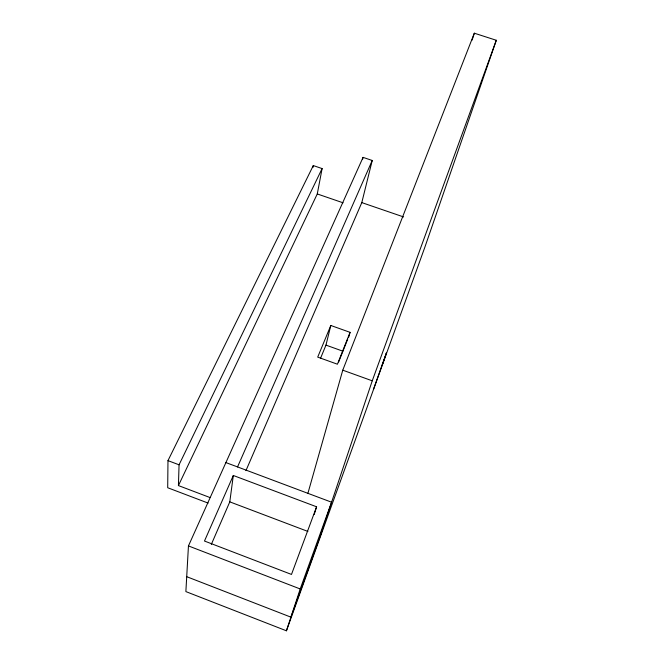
<?xml version="1.0" encoding="UTF-8"?>
<svg xmlns="http://www.w3.org/2000/svg" width="664" height="664" viewBox="0 0 664 664"><rect width="100%" height="100%" fill="white"/><g stroke="black" fill="none" stroke-linecap="round" stroke-linejoin="round"><path stroke-width="1" d="M209.89 497.502L178.425 485.575L317.276 193.946L322.106 168.573L313.284 165.568L167.975 460.633L167.702 487.741L208.114 503.088M178.425 485.575L179.064 464.808L322.106 168.573M245.937 470.643L361.797 202.611L372.23 160.472L363.067 157.376L188.452 545.924L185.87 591.591L286.425 630.8L424.869 247.174L496.298 40.272L474.32 33.2L342.765 370.18L307.905 493.335L331.585 502.208L300.211 588.96L286.425 630.8M211.326 544.397L229.794 501.859L233.313 475.482L316.595 506.79L314.221 514.492M312.918 167.569L313.284 165.568M362.594 159.393L363.067 157.376M320.521 358.344L325.966 345.114L330.813 325.476L350.061 332.34L348.708 337.212M472.112 40.106L474.32 33.2M496.298 40.272L372.247 380.812L320.803 534.404L290.923 617.155L186.717 576.684M373.4 389.602L386.406 352.908L382.057 365.623M316.595 506.79L291.488 574.435L204.479 541.035L233.313 475.482M350.061 332.34L337.428 364.212L317.707 357.107L330.813 325.476M338.657 361.98L347.728 339.08M225.901 462.592L237.538 466.925L372.23 160.472M361.797 202.611L403.612 216.945M317.276 193.946L343.056 202.802M325.966 345.114L342.782 351.148M342.765 370.18L372.247 380.812M237.538 466.925L307.905 493.335M167.975 460.633L179.064 464.808M229.794 501.859L307.922 531.449M188.452 545.924L300.211 588.96"/></g></svg>
